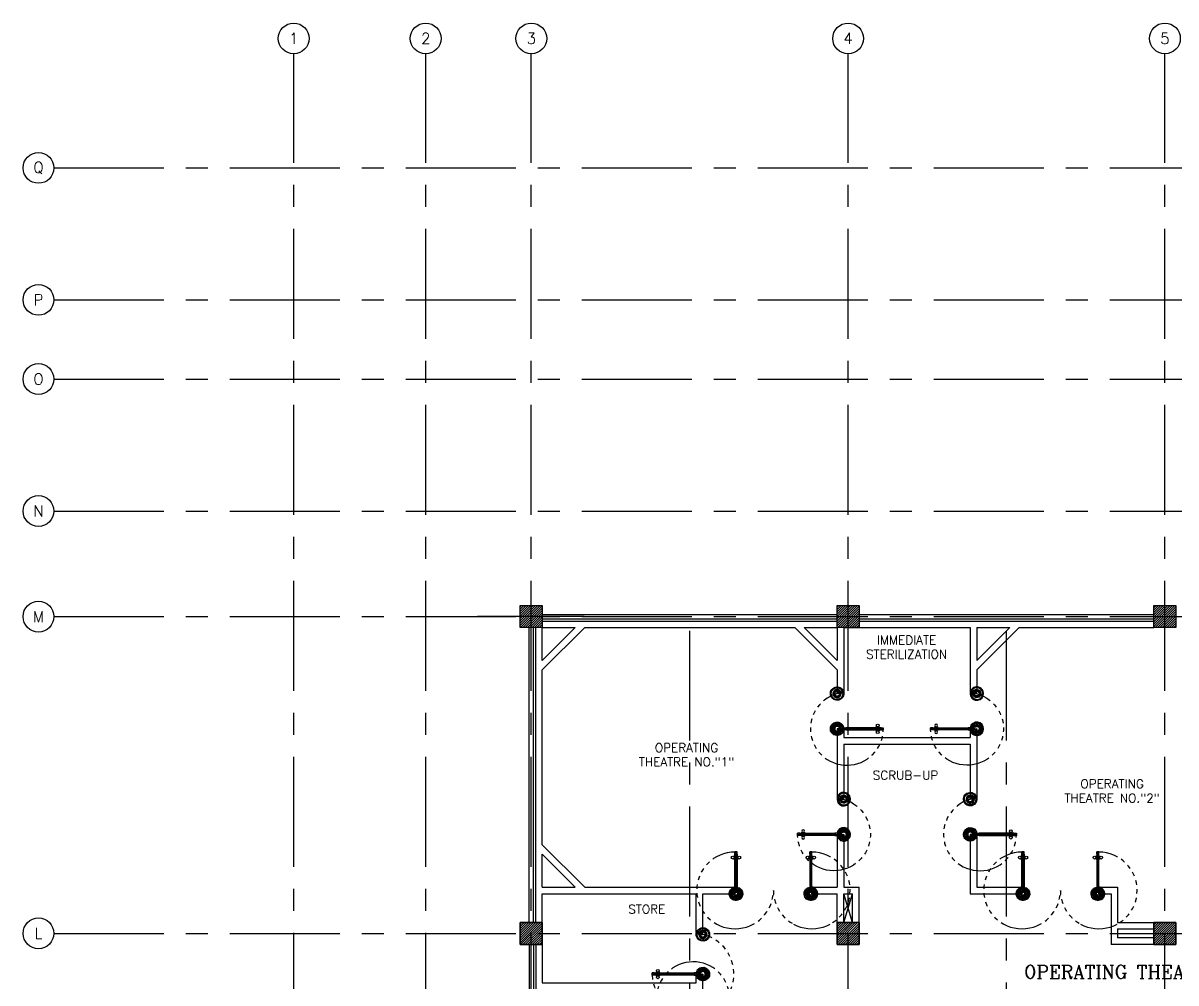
# Model space of a CAD drawing. Extents: x 417866242 to 417866861, y 43498051 to 43498155.
# Drawn here: x 417866777.72 to 417866803.92, y 43498132.91 to 43498154.73 of the extents above; entities that cross this region are included whole.
import ezdxf
from ezdxf.enums import TextEntityAlignment as Align

# ---------------------------------------------------------------- set-up
doc = ezdxf.new("R2010")
doc.units = 0
doc.header["$MEASUREMENT"] = 0
doc.linetypes.add('CENTERX2', pattern=[4, 2.5, -0.5, 0.5, -0.5])
doc.linetypes.add('HIDDEN', pattern=[0.375, 0.25, -0.125])
doc.layers.get('0').update_dxf_attribs({"linetype": 'CONTINUOUS'})
for name, color, linetype in [('AX', 11, 'CONTINUOUS'), ('AX-CR', 7, 'CONTINUOUS'), ('AX-TXT', 2, 'CONTINUOUS'), ('AXES', 11, 'CENTERX2'), ('COL', 11, 'CONTINUOUS'), ('DOOR', 11, 'CONTINUOUS'), ('HAT', 11, 'CONTINUOUS'), ('INSUL', 11, 'CONTINUOUS'), ('RM-NAME', 11, 'CONTINUOUS'), ('SHAFT', 11, 'CONTINUOUS'), ('WALL', 11, 'CONTINUOUS')]:
    doc.layers.add(name, color=color, linetype=linetype)
doc.styles.add('ROMANC', font='romanc', dxfattribs={"height": 0.1})
doc.styles.add('ROMANS', font='ROMANS.shx', dxfattribs={"width": 0.6})

# ---------------------------------------------------------------- blocks, each defined once
blk = doc.blocks.new('DOOR90')
at = {"layer": 'DOOR', "color": 7, "linetype": 'ByBlock'}
for p, q in [((-150, 0), (0, 0)), ((-150, 0), (-150, -25)), ((0, -50), (-114, 0)), ((0, -50), (-40, 0)), ((0, -50), (0, 0)), ((-1000, -25), (-1050, -25)), ((-1050, -75), (-1050, -25)), ((-1050, -25), (-1050, -75)), ((-1000, -75), (-1050, -75)), ((-1000, -42), (-1020, -42)), ((-1020, -42), (-1020, -58)), ((-1000, -58), (-1020, -58)), ((-1000, -25), (-1000, -42)), ((-1000, -58), (-1000, -75)), ((-878, -18), (-968, -18)), ((-968, -25), (-968, -18)), ((-968, -75), (-968, -82)), ((-878, -82), (-968, -82)), ((-955, -9), (-890, -9)), ((-955, -18), (-955, -9)), ((-955, -18), (-890, -18)), ((-955, -82), (-890, -82)), ((-955, -82), (-955, -91)), ((-955, -91), (-890, -91)), ((-890, -18), (-890, -9)), ((-890, -82), (-890, -91)), ((-878, -25), (-878, -18)), ((-878, -75), (-878, -82)), ((-200, -25), (-150, -25)), ((-200, -42), (-200, -25)), ((-180, -42), (-200, -42)), ((-200, -58), (-180, -58)), ((-200, -75), (-200, -58)), ((-150, -75), (-200, -75)), ((-180, -58), (-180, -42)), ((-150, -25), (-100, -25)), ((-150, -75), (-150, -25)), ((-100, -25), (-100, -50)), ((0, -50), (-100, -37)), ((-100, -50), (0, -50)), ((-150, -875), (-100, -875)), ((-150, -900), (-150, -875)), ((-150, -900), (0, -900)), ((0, -900), (-150, -900)), ((0, -850), (-114, -900)), ((-100, -875), (-100, -850)), ((0, -850), (-100, -863)), ((-100, -850), (0, -850)), ((0, -850), (-40, -900)), ((0, -850), (0, -900))]:
    blk.add_line(p, q, dxfattribs=at)
at = {"layer": 'DOOR', "linetype": 'ByBlock'}
for p, q in [((-200, -25), (-1000, -25)), ((-200, -42), (-1000, -42)), ((-200, -58), (-1000, -58)), ((-1000, -75), (-200, -75))]:
    blk.add_line(p, q, dxfattribs=at)
at = {"layer": 'DOOR', "color": 7, "linetype": 'ByBlock'}
for centre in [(-923, 24), (-923, -124)]:
    blk.add_circle(centre, 32.4, dxfattribs=at)
for centre, radius, start, end in [((0, -50), 154, 161.1053, 166.2858), ((0, -50), 94.4, 148.0182, 180), ((0, -50), 134, 158.1598, 169.28), ((0, -50), 114, 154.0838, 167.3774), ((0, -50), 74.4, 137.7764, 180), ((0, -50), 54.4, 113.2074, 180), ((0, -50), 34.4, 90, 180), ((0, -50), 14.4, 90, 180), ((0, -850), 154, 193.7142, 198.8947), ((0, -850), 134, 190.72, 201.8402), ((0, -850), 94.4, 180, 211.9818), ((0, -850), 74.4, 180, 222.2236), ((0, -850), 54.4, 180, 246.7926), ((0, -850), 34.4, 180, 270), ((0, -850), 14.4, 180, 270)]:
    blk.add_arc(centre, radius, start, end, dxfattribs=at)
at = {"layer": 'DOOR', "linetype": 'HIDDEN', "ltscale": 0.5}
blk.add_arc((-222, -50), 828, 178.2701, 275.003, dxfattribs=at)
blk = doc.blocks.new('A$C1F6243B1')
at = {"layer": 'DOOR', "color": 0, "linetype": 'ByBlock'}
for p, q in [((0, 950), (0, 1000)), ((150, 1000), (0, 1000)), ((100, 950), (0, 950)), ((100, 975), (100, 950)), ((150, 975), (100, 975)), ((150, 1000), (150, 975)), ((150, 925), (150, 975)), ((200, 975), (150, 975)), ((150, 925), (200, 925)), ((180, 942), (180, 958)), ((180, 958), (200, 958)), ((200, 942), (180, 942)), ((200, 958), (200, 975)), ((200, 925), (200, 942)), ((978, 975), (978, 982)), ((978, 982), (1068, 982)), ((978, 925), (978, 918)), ((978, 918), (1068, 918)), ((990, 982), (990, 991)), ((1055, 991), (990, 991)), ((1055, 982), (990, 982)), ((990, 918), (990, 909)), ((1055, 918), (990, 918)), ((1055, 909), (990, 909)), ((1055, 982), (1055, 991)), ((1055, 918), (1055, 909)), ((1068, 975), (1068, 982)), ((1068, 925), (1068, 918)), ((1100, 975), (1100, 958)), ((1100, 975), (1150, 975)), ((1100, 958), (1120, 958)), ((1100, 942), (1100, 925)), ((1100, 942), (1120, 942)), ((1100, 925), (1150, 925)), ((1120, 958), (1120, 942)), ((1150, 975), (1150, 925)), ((1150, 925), (1150, 975)), ((100, 50), (0, 50)), ((0, 50), (0, 0)), ((0, 0), (150, 0)), ((150, 0), (0, 0)), ((100, 25), (100, 50)), ((150, 25), (100, 25)), ((150, 0), (150, 25))]:
    blk.add_line(p, q, dxfattribs=at)
at = {"layer": 'DOOR', "linetype": 'ByBlock'}
for p, q in [((0, 1000), (150, 1000)), ((200, 975), (1100, 975)), ((200, 958), (1100, 958)), ((200, 942), (1100, 942)), ((1100, 925), (200, 925))]:
    blk.add_line(p, q, dxfattribs=at)
at = {"layer": 'DOOR', "color": 9, "linetype": 'ByBlock'}
for p, q in [((0, 950), (40, 1000)), ((0, 950), (114, 1000)), ((0, 950), (100, 963)), ((0, 50), (40, 0)), ((0, 50), (114, 0)), ((0, 50), (100, 37))]:
    blk.add_line(p, q, dxfattribs=at)
at = {"layer": 'DOOR', "color": 0, "linetype": 'ByBlock'}
for centre in [(1023, 1024), (1023, 876)]:
    blk.add_circle(centre, 32.4, dxfattribs=at)
at = {"layer": 'DOOR', "color": 9, "linetype": 'ByBlock'}
for centre, radius, start, end in [((0, 950), 34.4, 0, 90), ((0, 950), 14.4, 0, 90), ((0, 950), 54.4, 0, 66.7926), ((0, 950), 74.4, 0, 42.2236), ((0, 950), 94.4, 0, 31.9818), ((0, 950), 114, 12.6226, 25.9162), ((0, 950), 134, 10.72, 21.8402), ((0, 950), 154, 13.7142, 18.8947), ((0, 50), 14.4, 270, 0), ((0, 50), 34.4, 270, 0), ((0, 50), 54.4, 293.2074, 0), ((0, 50), 74.4, 317.7764, 0), ((0, 50), 94.4, 328.0182, 0), ((0, 50), 134, 338.1598, 349.28), ((0, 50), 154, 341.1053, 346.2858)]:
    blk.add_arc(centre, radius, start, end, dxfattribs=at)
at = {"layer": 'DOOR', "linetype": 'HIDDEN', "ltscale": 0.5}
blk.add_arc((223, 950), 928, 265.5183, 1.544, dxfattribs=at)
blk = doc.blocks.new('D1')
at = {"layer": 'DOOR', "color": 0, "linetype": 'ByBlock'}
for p, q in [((18, 854), (9, 854)), ((9, 854), (9, 789)), ((18, 789), (9, 789)), ((25, 866), (18, 866)), ((18, 776), (18, 866)), ((18, 854), (18, 789)), ((25, 949), (75, 949)), ((75, 949), (25, 949)), ((25, 899), (25, 949)), ((25, 899), (42, 899)), ((42, 919), (58, 919)), ((42, 899), (42, 919)), ((58, 899), (58, 919)), ((58, 899), (75, 899)), ((75, 899), (75, 949)), ((75, 866), (82, 866)), ((82, 776), (82, 866)), ((82, 854), (91, 854)), ((82, 854), (82, 789)), ((82, 789), (91, 789)), ((91, 854), (91, 789)), ((1718, 854), (1709, 854)), ((1709, 854), (1709, 789)), ((1718, 789), (1709, 789)), ((1725, 866), (1718, 866)), ((1718, 776), (1718, 866)), ((1718, 854), (1718, 789)), ((1775, 949), (1725, 949)), ((1725, 949), (1775, 949)), ((1725, 899), (1725, 949)), ((1742, 899), (1725, 899)), ((1758, 919), (1742, 919)), ((1742, 899), (1742, 919)), ((1758, 899), (1758, 919)), ((1775, 899), (1758, 899)), ((1775, 899), (1775, 949)), ((1775, 866), (1782, 866)), ((1782, 776), (1782, 866)), ((1782, 854), (1791, 854)), ((1782, 854), (1782, 789)), ((1782, 789), (1791, 789)), ((1791, 854), (1791, 789)), ((25, 776), (18, 776)), ((75, 776), (82, 776)), ((1725, 776), (1718, 776)), ((1775, 776), (1782, 776)), ((0, 0), (0, 150)), ((0, 150), (25, 150)), ((25, 0), (0, 0)), ((25, 150), (25, 0)), ((42, 125), (25, 125)), ((25, 125), (25, 75)), ((75, 75), (25, 75)), ((42, 105), (42, 125)), ((58, 105), (42, 105)), ((75, 125), (58, 125)), ((58, 125), (58, 105)), ((75, 75), (75, 125)), ((1725, 125), (1742, 125)), ((1725, 75), (1725, 125)), ((1725, 75), (1775, 75)), ((1742, 125), (1742, 105)), ((1742, 105), (1758, 105)), ((1758, 125), (1775, 125)), ((1758, 105), (1758, 125)), ((1800, 150), (1775, 150)), ((1775, 150), (1775, 0)), ((1775, 125), (1775, 75)), ((1775, 0), (1800, 0)), ((1800, 0), (1800, 150))]:
    blk.add_line(p, q, dxfattribs=at)
at = {"layer": 'DOOR', "linetype": 'ByBlock'}
for p, q in [((25, 125), (25, 899)), ((42, 125), (42, 899)), ((58, 125), (58, 899)), ((75, 899), (75, 125)), ((1725, 899), (1725, 125)), ((1742, 125), (1742, 899)), ((1758, 125), (1758, 899)), ((1775, 125), (1775, 899))]:
    blk.add_line(p, q, dxfattribs=at)
at = {"layer": 'DOOR', "color": 9, "linetype": 'ByBlock'}
for p, q in [((25, 57), (0, 114)), ((25, 20), (0, 40)), ((1775, 57), (1800, 114)), ((1775, 20), (1800, 40))]:
    blk.add_line(p, q, dxfattribs=at)
at = {"layer": 'DOOR', "color": 0, "linetype": 'ByBlock'}
for centre in [(-24, 821), (124, 821), (1676, 821), (1824, 821)]:
    blk.add_circle(centre, 32.4, dxfattribs=at)
at = {"layer": 'DOOR', "linetype": 'HIDDEN', "ltscale": 0.5}
for centre, start, end in [((28, 76), 359.9293, 90.1644), ((1772, 76), 89.8356, 180.0707)]:
    blk.add_arc(centre, 872, start, end, dxfattribs=at)
at = {"layer": 'DOOR', "color": 9, "linetype": 'ByBlock'}
for centre, radius, start, end in [((50, 0), 154, 103.7142, 108.8947), ((50, 0), 134, 100.72, 111.8402), ((50, 0), 114, 102.6226, 115.9162), ((50, 0), 94.4, 105.3566, 121.9818), ((50, 0), 74.4, 109.6341, 132.2236), ((50, 0), 54.4, 117.3576, 156.7926), ((50, 0), 34.4, 136.6107, 180), ((1750, 0), 134, 68.1598, 79.28), ((1750, 0), 114, 64.0838, 77.3774), ((1750, 0), 94.4, 58.0182, 74.6434), ((1750, 0), 74.4, 47.7764, 70.3659), ((1750, 0), 54.4, 23.2074, 62.6424), ((1750, 0), 34.4, 0, 43.3893), ((1750, 0), 154, 71.1053, 76.2858)]:
    blk.add_arc(centre, radius, start, end, dxfattribs=at)
blk = doc.blocks.new('AXL')
at = {"layer": 'AX-CR'}
blk.add_circle((-350, 0), 350, dxfattribs=at)
at = {"layer": 'AX-TXT', "style": 'ROMANS'}
blk.add_attdef('AX', text='', height=250, dxfattribs=at).set_placement((-350, 0), align=Align.MIDDLE)
blk = doc.blocks.new('AXU')
at = {"layer": 'AX-CR'}
blk.add_circle((0, 350), 350, dxfattribs=at)
at = {"layer": 'AX-TXT', "style": 'ROMANS'}
blk.add_attdef('AX', text='', height=250, dxfattribs=at).set_placement((0, 350), align=Align.MIDDLE)
blk = doc.blocks.new('*X87')
at = {"color": 0}
for p, q in [((38539, 169902), (39027, 170390)), ((38539, 169955), (38974, 170390)), ((38539, 170008), (38921, 170390)), ((38539, 170061), (38868, 170390)), ((38539, 170114), (38815, 170390)), ((38539, 170167), (38762, 170390)), ((38539, 170220), (38709, 170390)), ((38539, 170273), (38656, 170390)), ((38539, 170326), (38603, 170390)), ((38539, 170379), (38550, 170390)), ((38580, 169890), (39039, 170349)), ((38633, 169890), (39039, 170296)), ((38686, 169890), (39039, 170243)), ((38739, 169890), (39039, 170190)), ((38792, 169890), (39039, 170137)), ((38845, 169890), (39039, 170084)), ((38898, 169890), (39039, 170031)), ((38951, 169890), (39039, 169978)), ((39004, 169890), (39039, 169925))]:
    blk.add_line(p, q, dxfattribs=at)
blk = doc.blocks.new('*X86')
at = {"color": 0}
for p, q in [((31339, 169914), (31814, 170390)), ((31339, 169968), (31761, 170390)), ((31339, 170021), (31708, 170390)), ((31339, 170074), (31655, 170390)), ((31339, 170127), (31602, 170390)), ((31339, 170180), (31549, 170390)), ((31339, 170233), (31496, 170390)), ((31339, 170286), (31443, 170390)), ((31339, 170339), (31390, 170390)), ((31368, 169890), (31839, 170361)), ((31421, 169890), (31839, 170308)), ((31474, 169890), (31839, 170255)), ((31527, 169890), (31839, 170202)), ((31580, 169890), (31839, 170149)), ((31633, 169890), (31839, 170096)), ((31686, 169890), (31839, 170043)), ((31739, 169890), (31839, 169990)), ((31792, 169890), (31839, 169937))]:
    blk.add_line(p, q, dxfattribs=at)
blk = doc.blocks.new('*X85')
at = {"color": 0}
for p, q in [((24139, 169927), (24602, 170390)), ((24139, 169980), (24549, 170390)), ((24139, 170033), (24496, 170390)), ((24139, 170086), (24443, 170390)), ((24139, 170139), (24390, 170390)), ((24139, 170192), (24337, 170390)), ((24139, 170245), (24284, 170390)), ((24139, 170298), (24231, 170390)), ((24139, 170351), (24178, 170390)), ((24155, 169890), (24639, 170374)), ((24208, 169890), (24639, 170321)), ((24261, 169890), (24639, 170268)), ((24314, 169890), (24639, 170215)), ((24367, 169890), (24639, 170162)), ((24420, 169890), (24639, 170109)), ((24473, 169890), (24639, 170056)), ((24526, 169890), (24639, 170003)), ((24579, 169890), (24639, 169950)), ((24632, 169890), (24639, 169897))]:
    blk.add_line(p, q, dxfattribs=at)
blk = doc.blocks.new('*X82')
at = {"color": 0}
for p, q in [((38539, 177114), (39014, 177590)), ((38539, 177168), (38961, 177590)), ((38539, 177221), (38908, 177590)), ((38539, 177274), (38855, 177590)), ((38539, 177327), (38802, 177590)), ((38539, 177380), (38749, 177590)), ((38539, 177433), (38696, 177590)), ((38539, 177486), (38643, 177590)), ((38539, 177539), (38590, 177590)), ((38568, 177090), (39039, 177561)), ((38621, 177090), (39039, 177508)), ((38674, 177090), (39039, 177455)), ((38727, 177090), (39039, 177402)), ((38780, 177090), (39039, 177349)), ((38833, 177090), (39039, 177296)), ((38886, 177090), (39039, 177243)), ((38939, 177090), (39039, 177190)), ((38992, 177090), (39039, 177137))]:
    blk.add_line(p, q, dxfattribs=at)
blk = doc.blocks.new('*X81')
at = {"color": 0}
for p, q in [((31339, 177127), (31802, 177590)), ((31339, 177180), (31749, 177590)), ((31339, 177233), (31696, 177590)), ((31339, 177286), (31643, 177590)), ((31339, 177339), (31590, 177590)), ((31339, 177392), (31537, 177590)), ((31339, 177445), (31484, 177590)), ((31339, 177498), (31431, 177590)), ((31339, 177551), (31378, 177590)), ((31355, 177090), (31839, 177574)), ((31408, 177090), (31839, 177521)), ((31461, 177090), (31839, 177468)), ((31514, 177090), (31839, 177415)), ((31567, 177090), (31839, 177362)), ((31620, 177090), (31839, 177309)), ((31673, 177090), (31839, 177256)), ((31726, 177090), (31839, 177203)), ((31779, 177090), (31839, 177150)), ((31832, 177090), (31839, 177097))]:
    blk.add_line(p, q, dxfattribs=at)
blk = doc.blocks.new('*X80')
at = {"color": 0}
for p, q in [((24139, 177139), (24590, 177590)), ((24139, 177192), (24536, 177590)), ((24139, 177246), (24483, 177590)), ((24139, 177299), (24430, 177590)), ((24139, 177352), (24377, 177590)), ((24139, 177405), (24324, 177590)), ((24139, 177458), (24271, 177590)), ((24139, 177511), (24218, 177590)), ((24139, 177564), (24165, 177590)), ((24143, 177090), (24639, 177586)), ((24196, 177090), (24639, 177533)), ((24249, 177090), (24639, 177480)), ((24302, 177090), (24639, 177427)), ((24355, 177090), (24639, 177374)), ((24408, 177090), (24639, 177321)), ((24461, 177090), (24639, 177268)), ((24514, 177090), (24639, 177215)), ((24567, 177090), (24639, 177162)), ((24620, 177090), (24639, 177109))]:
    blk.add_line(p, q, dxfattribs=at)
blk = doc.blocks.new('RM1')
at = {"layer": 'RM-NAME', "style": 'ROMANS'}
for tag, p in [('ROOMNAME1', (0, 324)), ('ROOMNAME2', (0, 0))]:
    blk.add_attdef(tag, text='', height=200, dxfattribs=at).set_placement(p, align=Align.MIDDLE)
blk = doc.blocks.new('COL50')
at = {"layer": 'COL'}
blk.add_lwpolyline([(-250, 250), (-250, -250), (250, -250), (250, 250)], close=True, dxfattribs=at)

msp = doc.modelspace()

# ---------------------------------------------------------------- linework, layer by layer
at = {"layer": 'AXES'}
for p, q in [((417866783.868, 43498075.555), (417866783.868, 43498154.033)), ((417866786.868, 43498075.555), (417866786.868, 43498154.033)), ((417866789.268, 43498075.555), (417866789.268, 43498154.033)), ((417866796.468, 43498075.555), (417866796.468, 43498154.033)), ((417866803.668, 43498075.555), (417866803.668, 43498154.033)), ((417866778.417, 43498151.44), (417866847.508, 43498151.44)), ((417866778.417, 43498148.44), (417866860.016, 43498148.44)), ((417866778.417, 43498146.64), (417866847.508, 43498146.64)), ((417866778.417, 43498143.64), (417866847.508, 43498143.64)), ((417866778.417, 43498141.24), (417866847.508, 43498141.24)), ((417866790.468, 43498141.24), (417866788.042, 43498141.24)), ((417866792.868, 43498082.42), (417866792.868, 43498141.24)), ((417866800.068, 43498082.42), (417866800.068, 43498141.24)), ((417866778.417, 43498134.04), (417866847.508, 43498134.04))]:
    msp.add_line(p, q, dxfattribs=at)
at = {"layer": 'COL'}
for points in [[(417866789.018, 43498140.99), (417866789.018, 43498141.49), (417866789.518, 43498141.49), (417866789.518, 43498140.99)], [(417866789.018, 43498140.99), (417866789.018, 43498141.49), (417866789.518, 43498141.49), (417866789.518, 43498140.99)], [(417866796.218, 43498140.99), (417866796.218, 43498141.49), (417866796.718, 43498141.49), (417866796.718, 43498140.99)], [(417866803.418, 43498140.99), (417866803.418, 43498141.49), (417866803.918, 43498141.49), (417866803.918, 43498140.99)]]:
    msp.add_lwpolyline(points, close=True, dxfattribs=at)
at = {"layer": 'DOOR', "color": 0, "linetype": 'ByBlock'}
for p, q in [((417866793.87, 43498135.09), (417866793.87, 43498134.94)), ((417866793.895, 43498135.09), (417866793.87, 43498135.09)), ((417866793.895, 43498134.94), (417866793.895, 43498135.09)), ((417866795.645, 43498134.94), (417866795.645, 43498135.09)), ((417866795.645, 43498135.09), (417866795.67, 43498135.09)), ((417866795.67, 43498135.09), (417866795.67, 43498134.94)), ((417866800.418, 43498135.09), (417866800.393, 43498135.09)), ((417866800.418, 43498134.94), (417866800.418, 43498135.09)), ((417866802.168, 43498134.94), (417866802.168, 43498135.09)), ((417866802.168, 43498135.09), (417866802.193, 43498135.09))]:
    msp.add_line(p, q, dxfattribs=at)
at = {"layer": 'DOOR', "color": 9, "linetype": 'ByBlock'}
for p, q in [((417866793.895, 43498135.07), (417866793.87, 43498135.05)), ((417866795.645, 43498135.07), (417866795.67, 43498135.05))]:
    msp.add_line(p, q, dxfattribs=at)
for centre, radius, start, end in [((417866793.92, 43498135.09), 0.0544, 203.2074, 242.6424), ((417866793.92, 43498135.09), 0.0344, 180, 223.3893), ((417866795.62, 43498135.09), 0.0344, 316.6107, 0), ((417866795.62, 43498135.09), 0.0544, 297.3576, 336.7926), ((417866800.443, 43498135.09), 0.0344, 180, 223.3893), ((417866802.143, 43498135.09), 0.0344, 316.6107, 0)]:
    msp.add_arc(centre, radius, start, end, dxfattribs=at)
at = {"layer": 'INSUL'}
for p, q in [((417866789.518, 43498141.19), (417866796.218, 43498141.19)), ((417866789.518, 43498141.14), (417866796.218, 43498141.14)), ((417866796.718, 43498141.19), (417866803.418, 43498141.19)), ((417866796.718, 43498141.14), (417866803.418, 43498141.14)), ((417866789.318, 43498134.29), (417866789.318, 43498140.99)), ((417866789.368, 43498134.29), (417866789.368, 43498140.99)), ((417866789.318, 43498133.79), (417866789.318, 43498130.99)), ((417866789.368, 43498133.79), (417866789.368, 43498130.99))]:
    msp.add_line(p, q, dxfattribs=at)
at = {"layer": 'SHAFT'}
for p, q in [((417866796.368, 43498134.29), (417866796.568, 43498134.94)), ((417866796.568, 43498134.29), (417866796.368, 43498134.94))]:
    msp.add_line(p, q, dxfattribs=at)
at = {"layer": 'WALL'}
for p, q in [((417866789.518, 43498141.29), (417866796.218, 43498141.29)), ((417866796.718, 43498141.29), (417866803.418, 43498141.29)), ((417866789.218, 43498134.29), (417866789.218, 43498140.99)), ((417866789.518, 43498140.99), (417866790.268, 43498140.99)), ((417866789.518, 43498140.24), (417866790.268, 43498140.99)), ((417866789.518, 43498140.028), (417866790.481, 43498140.99)), ((417866789.518, 43498140.24), (417866789.518, 43498140.99)), ((417866790.481, 43498140.99), (417866795.256, 43498140.99)), ((417866796.218, 43498140.028), (417866795.256, 43498140.99)), ((417866796.218, 43498140.24), (417866795.468, 43498140.99)), ((417866795.468, 43498140.99), (417866796.218, 43498140.99)), ((417866796.218, 43498140.99), (417866796.218, 43498140.24)), ((417866796.368, 43498140.99), (417866799.243, 43498140.99)), ((417866796.368, 43498140.99), (417866796.368, 43498139.54)), ((417866799.243, 43498140.99), (417866799.243, 43498139.54)), ((417866799.393, 43498140.99), (417866800.143, 43498140.99)), ((417866799.393, 43498140.99), (417866799.393, 43498140.24)), ((417866799.393, 43498140.24), (417866800.143, 43498140.99)), ((417866799.393, 43498140.028), (417866800.356, 43498140.99)), ((417866800.356, 43498140.99), (417866803.418, 43498140.99)), ((417866789.518, 43498136.052), (417866789.518, 43498140.028)), ((417866796.218, 43498140.028), (417866796.218, 43498139.54)), ((417866799.393, 43498140.028), (417866799.393, 43498139.54)), ((417866796.368, 43498139.54), (417866796.218, 43498139.54)), ((417866799.243, 43498139.54), (417866799.393, 43498139.54)), ((417866796.218, 43498138.64), (417866796.218, 43498137.14)), ((417866796.368, 43498138.64), (417866796.218, 43498138.64)), ((417866796.368, 43498138.64), (417866796.368, 43498138.49)), ((417866796.368, 43498138.49), (417866799.243, 43498138.49)), ((417866799.243, 43498138.64), (417866799.393, 43498138.64)), ((417866799.243, 43498138.64), (417866799.243, 43498138.49)), ((417866799.393, 43498138.64), (417866799.393, 43498137.14)), ((417866796.368, 43498138.34), (417866799.243, 43498138.34)), ((417866796.368, 43498138.34), (417866796.368, 43498137.14)), ((417866799.243, 43498138.34), (417866799.243, 43498137.14)), ((417866796.218, 43498137.14), (417866796.368, 43498137.14)), ((417866799.393, 43498137.14), (417866799.243, 43498137.14)), ((417866796.218, 43498136.24), (417866796.368, 43498136.24)), ((417866796.218, 43498136.24), (417866796.218, 43498135.09)), ((417866796.368, 43498136.24), (417866796.368, 43498135.09)), ((417866799.243, 43498136.24), (417866799.243, 43498135.09)), ((417866799.393, 43498136.24), (417866799.243, 43498136.24)), ((417866799.393, 43498136.24), (417866799.393, 43498135.09)), ((417866789.518, 43498136.052), (417866790.481, 43498135.09)), ((417866789.518, 43498135.09), (417866789.518, 43498135.84)), ((417866789.518, 43498135.84), (417866790.268, 43498135.09)), ((417866789.518, 43498135.09), (417866790.268, 43498135.09)), ((417866790.481, 43498135.09), (417866793.87, 43498135.09)), ((417866793.87, 43498135.09), (417866793.87, 43498134.94)), ((417866795.67, 43498135.09), (417866795.67, 43498134.94)), ((417866795.67, 43498135.09), (417866796.218, 43498135.09)), ((417866796.368, 43498135.09), (417866796.718, 43498135.09)), ((417866796.718, 43498134.29), (417866796.718, 43498135.09)), ((417866799.243, 43498135.09), (417866799.243, 43498134.94)), ((417866799.393, 43498135.09), (417866800.393, 43498135.09)), ((417866800.393, 43498135.09), (417866800.393, 43498134.94)), ((417866802.193, 43498135.09), (417866802.593, 43498135.09)), ((417866802.193, 43498135.09), (417866802.193, 43498134.94)), ((417866802.593, 43498135.09), (417866802.593, 43498134.29)), ((417866789.518, 43498134.29), (417866789.518, 43498134.94)), ((417866789.518, 43498134.94), (417866793.018, 43498134.94)), ((417866793.018, 43498134.065), (417866793.018, 43498134.94)), ((417866793.168, 43498134.94), (417866793.87, 43498134.94)), ((417866793.168, 43498134.065), (417866793.168, 43498134.94)), ((417866795.67, 43498134.94), (417866796.218, 43498134.94)), ((417866796.218, 43498134.29), (417866796.218, 43498134.94)), ((417866796.368, 43498134.29), (417866796.368, 43498134.94)), ((417866796.368, 43498134.94), (417866796.568, 43498134.94)), ((417866796.568, 43498134.29), (417866796.568, 43498134.94)), ((417866799.243, 43498134.94), (417866800.393, 43498134.94)), ((417866802.193, 43498134.94), (417866802.443, 43498134.94)), ((417866802.443, 43498134.94), (417866802.443, 43498134.14)), ((417866802.593, 43498134.29), (417866803.418, 43498134.29)), ((417866793.018, 43498134.065), (417866793.168, 43498134.065)), ((417866802.443, 43498134.14), (417866802.443, 43498133.79)), ((417866802.593, 43498134.14), (417866803.418, 43498134.14)), ((417866802.593, 43498134.14), (417866802.593, 43498133.94)), ((417866789.218, 43498133.79), (417866789.218, 43498130.84)), ((417866789.518, 43498133.79), (417866789.518, 43498132.915)), ((417866803.418, 43498133.79), (417866802.443, 43498133.79)), ((417866803.418, 43498133.94), (417866802.593, 43498133.94)), ((417866793.018, 43498132.915), (417866793.018, 43498133.065)), ((417866793.018, 43498133.065), (417866793.168, 43498133.065)), ((417866793.168, 43498132.615), (417866793.168, 43498133.065)), ((417866789.518, 43498132.915), (417866793.018, 43498132.915))]:
    msp.add_line(p, q, dxfattribs=at)
at = {"layer": 'WALL', "linetype": 'ByBlock', "ltscale": 0.3}
for points in [[(417866796.218, 43498141.49), (417866796.718, 43498141.49), (417866796.718, 43498140.99), (417866796.218, 43498140.99)], [(417866803.418, 43498141.49), (417866803.918, 43498141.49), (417866803.918, 43498140.99), (417866803.418, 43498140.99)], [(417866789.018, 43498134.29), (417866789.518, 43498134.29), (417866789.518, 43498133.79), (417866789.018, 43498133.79)], [(417866796.718, 43498133.79), (417866796.218, 43498133.79), (417866796.218, 43498134.29), (417866796.718, 43498134.29)], [(417866803.918, 43498133.79), (417866803.418, 43498133.79), (417866803.418, 43498134.29), (417866803.918, 43498134.29)]]:
    msp.add_lwpolyline(points, close=True, dxfattribs=at)

# ---------------------------------------------------------------- block references
at = {"layer": 'AX', "xscale": 0.0009999871253967285, "yscale": 0.001000002026557922, "zscale": 0.001}
for name, p, values in [('AXU', (417866783.868, 43498154.033), {'AX': '1'}), ('AXU', (417866786.868, 43498154.033), {'AX': '2'}), ('AXU', (417866789.268, 43498154.033), {'AX': '3'}), ('AXU', (417866796.468, 43498154.033), {'AX': '4'}), ('AXU', (417866803.668, 43498154.033), {'AX': '5'}), ('AXL', (417866778.417, 43498151.44), {'AX': 'Q'}), ('AXL', (417866778.417, 43498148.44), {'AX': 'P'}), ('AXL', (417866778.417, 43498146.64), {'AX': 'O'}), ('AXL', (417866778.417, 43498143.64), {'AX': 'N'}), ('AXL', (417866778.417, 43498141.24), {'AX': 'M'}), ('AXL', (417866778.417, 43498134.04), {'AX': 'L'})]:
    msp.add_blockref(name, p, dxfattribs=at).add_auto_attribs(values)
at = {"layer": 'COL', "xscale": 0.0009999871253967285, "yscale": 0.001000002026557922, "zscale": 0.001}
for p in [(417866789.268, 43498134.04), (417866796.468, 43498134.04), (417866803.668, 43498134.04)]:
    msp.add_blockref('COL50', p, dxfattribs=at)
at = {"layer": 'DOOR', "color": 0, "linetype": 'ByBlock', "yscale": 0.001000002026557922, "zscale": 0.001, "rotation": 180}
for name, p, xscale in [('DOOR90', (417866796.218, 43498138.64), 0.0009999871253967285), ('DOOR90', (417866799.393, 43498138.64), -0.0009999871253967285), ('DOOR90', (417866796.368, 43498136.24), -0.0009999871253967285), ('DOOR90', (417866799.243, 43498136.24), 0.0009999871253967285), ('A$C1F6243B1', (417866793.168, 43498134.065), 0.0009999871253967285)]:
    msp.add_blockref(name, p, dxfattribs=dict(at, xscale=xscale))
at = {"layer": 'DOOR', "color": 0, "linetype": 'ByBlock', "ltscale": 0.3, "xscale": 0.0009999871253967285, "yscale": 0.001000002026557922, "zscale": 0.001}
for name, p in [('D1', (417866793.87, 43498134.94)), ('D1', (417866800.393, 43498134.94)), ('DOOR90', (417866793.168, 43498132.615))]:
    msp.add_blockref(name, p, dxfattribs=at)
at = {"layer": 'HAT', "xscale": 0.0009999871253967285, "yscale": 0.001000002026557922, "zscale": 0.001}
for name in ['*X80', '*X81', '*X82', '*X85', '*X86', '*X87']:
    msp.add_blockref(name, (417866764.879, 43497963.9), dxfattribs=at)
at = {"layer": 'RM-NAME'}
ref = msp.add_blockref('RM1', (417866797.797, 43498140.383), dxfattribs=dict(at, xscale=0.0009999871253967285, yscale=0.001000002026557922, zscale=0.001))
ref.add_attrib('ROOMNAME2', 'STERILIZATION', dxfattribs={"height": 0.2, "style": 'ROMANS'}).set_placement((417866797.797, 43498140.383), align=Align.MIDDLE)
ref.add_attrib('ROOMNAME1', 'IMMEDIATE', dxfattribs={"height": 0.2, "style": 'ROMANS'}).set_placement((417866797.797, 43498140.707), align=Align.MIDDLE)
ref = msp.add_blockref('RM1', (417866792.796, 43498137.937), dxfattribs=dict(at, xscale=0.0009999871253967285, yscale=0.001000002026557922, zscale=0.001))
ref.add_attrib('ROOMNAME2', 'THEATRE NO."1"', dxfattribs={"height": 0.2, "style": 'ROMANS'}).set_placement((417866792.796, 43498137.937), align=Align.MIDDLE)
ref.add_attrib('ROOMNAME1', 'OPERATING', dxfattribs={"height": 0.2, "style": 'ROMANS'}).set_placement((417866792.796, 43498138.26), align=Align.MIDDLE)
ref = msp.add_blockref('RM1', (417866797.774, 43498137.634), dxfattribs=dict(at, xscale=0.0009999871253967285, yscale=0.001000002026557922, zscale=0.001))
ref.add_attrib('ROOMNAME2', 'SCRUB-UP', dxfattribs={"height": 0.2, "style": 'ROMANS'}).set_placement((417866797.774, 43498137.634), align=Align.MIDDLE)
ref = msp.add_blockref('RM1', (417866802.468, 43498137.115), dxfattribs=dict(at, xscale=0.0009999871253967285, yscale=0.001000002026557922, zscale=0.001))
ref.add_attrib('ROOMNAME2', 'THEATRE NO."2"', dxfattribs={"height": 0.2, "style": 'ROMANS'}).set_placement((417866802.468, 43498137.115), align=Align.MIDDLE)
ref.add_attrib('ROOMNAME1', 'OPERATING', dxfattribs={"height": 0.2, "style": 'ROMANS'}).set_placement((417866802.468, 43498137.439), align=Align.MIDDLE)
ref = msp.add_blockref('RM1', (417866791.892, 43498134.589), dxfattribs=dict(at, xscale=0.0009999871253967285, yscale=0.001000002026557922, zscale=0.001))
ref.add_attrib('ROOMNAME2', 'STORE', dxfattribs={"height": 0.2, "style": 'ROMANS'}).set_placement((417866791.892, 43498134.589), align=Align.MIDDLE)

# ---------------------------------------------------------------- texts
at = {"layer": 'RM-NAME', "style": 'ROMANC'}
msp.add_text('OPERATING THEATRE AND GENERAL SERVICES', height=0.3, dxfattribs=at).set_placement((417866805.365, 43498133.167), align=Align.MIDDLE)

doc.saveas('drawing.dxf')
